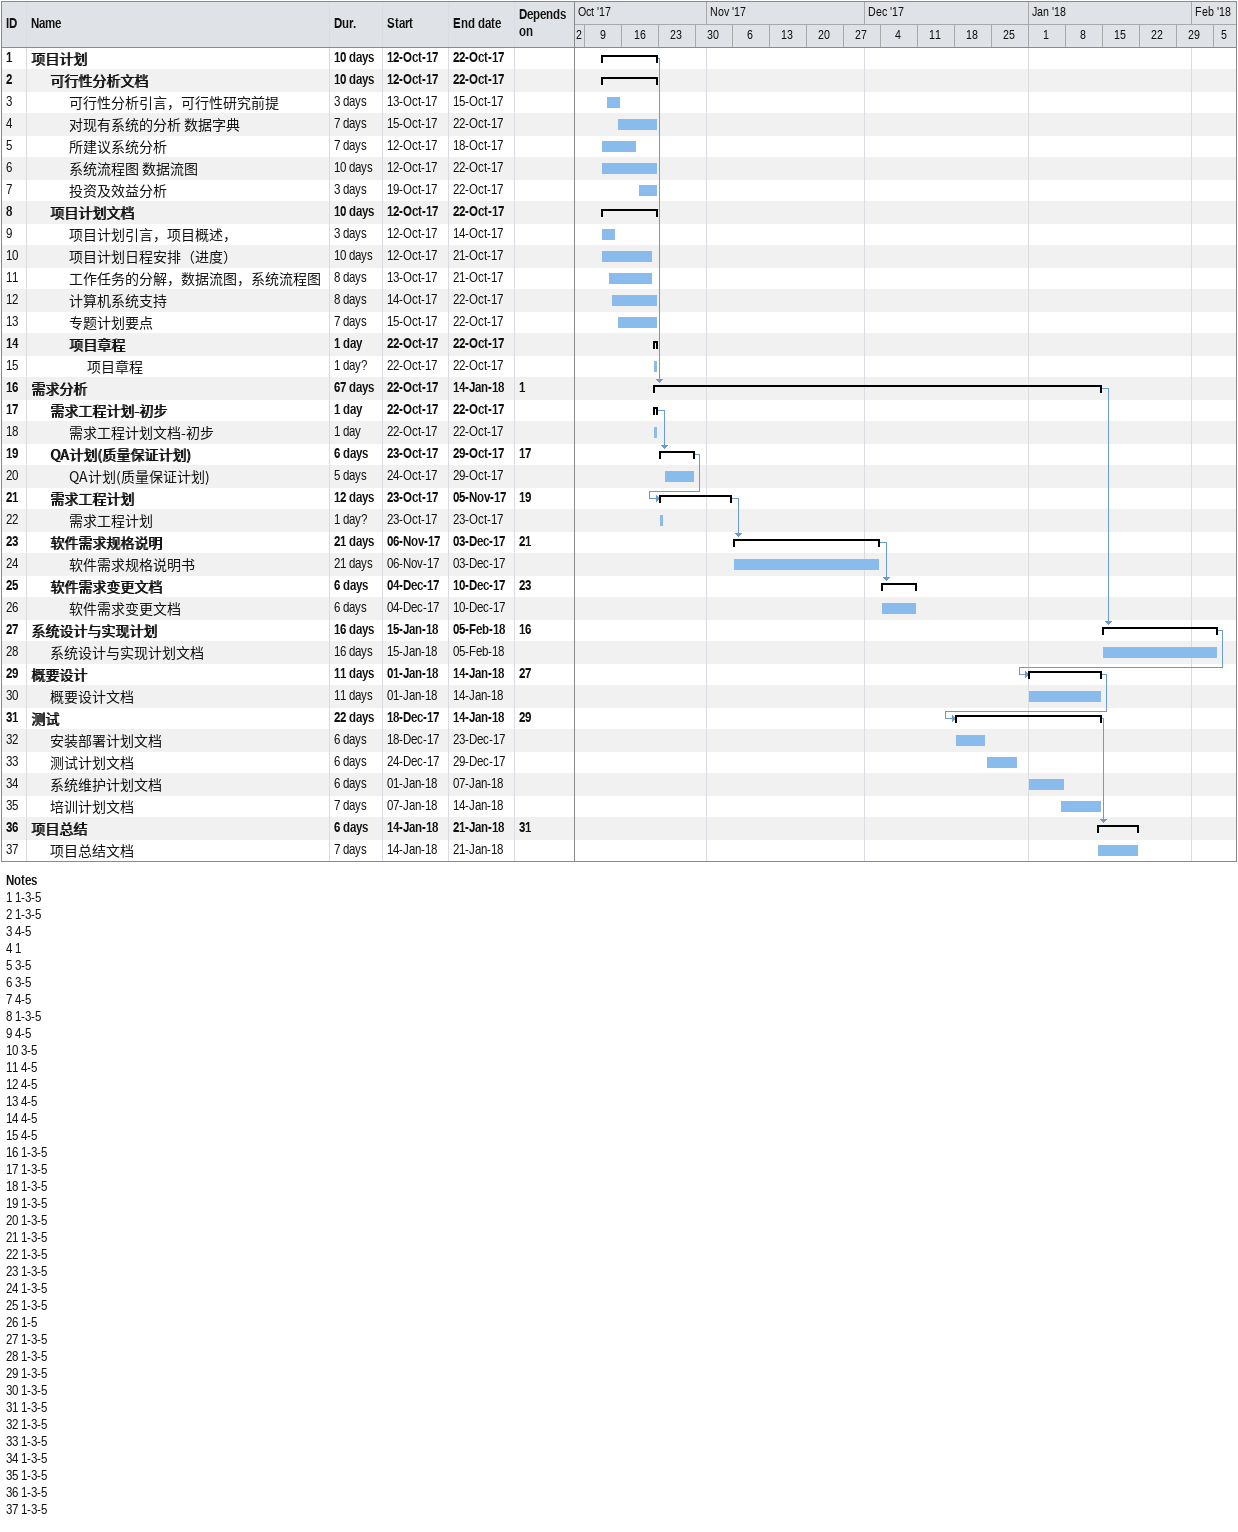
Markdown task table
| ID | Level | Task | Duration | Start | Finish | Predecessors |
|---|---|---|---|---|---|---|
| 1 | 1 | **项目计划** | 10d | 2017-10-12 | 2017-10-22 |  |
| 2 | 2 | **可行性分析文档** | 10d | 2017-10-12 | 2017-10-22 |  |
| 3 | 3 | 可行性分析引言，可行性研究前提 | 3d | 2017-10-13 | 2017-10-15 |  |
| 4 | 3 | 对现有系统的分析 数据字典 | 7d | 2017-10-15 | 2017-10-22 |  |
| 5 | 3 | 所建议系统分析 | 7d | 2017-10-12 | 2017-10-18 |  |
| 6 | 3 | 系统流程图 数据流图 | 10d | 2017-10-12 | 2017-10-22 |  |
| 7 | 3 | 投资及效益分析 | 3d | 2017-10-19 | 2017-10-22 |  |
| 8 | 2 | **项目计划文档** | 10d | 2017-10-12 | 2017-10-22 |  |
| 9 | 3 | 项目计划引言，项目概述， | 3d | 2017-10-12 | 2017-10-14 |  |
| 10 | 3 | 项目计划日程安排（进度） | 10d | 2017-10-12 | 2017-10-21 |  |
| 11 | 3 | 工作任务的分解，数据流图，系统流程图 | 8d | 2017-10-13 | 2017-10-21 |  |
| 12 | 3 | 计算机系统支持 | 8d | 2017-10-14 | 2017-10-22 |  |
| 13 | 3 | 专题计划要点 | 7d | 2017-10-15 | 2017-10-22 |  |
| 14 | 3 | **项目章程** | 1d | 2017-10-22 | 2017-10-22 |  |
| 15 | 4 | 项目章程 | 1d? | 2017-10-22 | 2017-10-22 |  |
| 16 | 1 | **需求分析** | 67d | 2017-10-22 | 2018-01-14 | 1 |
| 17 | 2 | **需求工程计划-初步** | 1d | 2017-10-22 | 2017-10-22 |  |
| 18 | 3 | 需求工程计划文档-初步 | 1d | 2017-10-22 | 2017-10-22 |  |
| 19 | 2 | **QA计划(质量保证计划)** | 6d | 2017-10-23 | 2017-10-29 | 17 |
| 20 | 3 | QA计划(质量保证计划) | 5d | 2017-10-24 | 2017-10-29 |  |
| 21 | 2 | **需求工程计划** | 12d | 2017-10-23 | 2017-11-05 | 19 |
| 22 | 3 | 需求工程计划 | 1d? | 2017-10-23 | 2017-10-23 |  |
| 23 | 2 | **软件需求规格说明** | 21d | 2017-11-06 | 2017-12-03 | 21 |
| 24 | 3 | 软件需求规格说明书 | 21d | 2017-11-06 | 2017-12-03 |  |
| 25 | 2 | **软件需求变更文档** | 6d | 2017-12-04 | 2017-12-10 | 23 |
| 26 | 3 | 软件需求变更文档 | 6d | 2017-12-04 | 2017-12-10 |  |
| 27 | 1 | **系统设计与实现计划** | 16d | 2018-01-15 | 2018-02-05 | 16 |
| 28 | 2 | 系统设计与实现计划文档 | 16d | 2018-01-15 | 2018-02-05 |  |
| 29 | 1 | **概要设计** | 11d | 2018-01-01 | 2018-01-14 | 27 |
| 30 | 2 | 概要设计文档 | 11d | 2018-01-01 | 2018-01-14 |  |
| 31 | 1 | **测试** | 22d | 2017-12-18 | 2018-01-14 | 29 |
| 32 | 2 | 安装部署计划文档 | 6d | 2017-12-18 | 2017-12-23 |  |
| 33 | 2 | 测试计划文档 | 6d | 2017-12-24 | 2017-12-29 |  |
| 34 | 2 | 系统维护计划文档 | 6d | 2018-01-01 | 2018-01-07 |  |
| 35 | 2 | 培训计划文档 | 7d | 2018-01-07 | 2018-01-14 |  |
| 36 | 1 | **项目总结** | 6d | 2018-01-14 | 2018-01-21 | 31 |
| 37 | 2 | 项目总结文档 | 7d | 2018-01-14 | 2018-01-21 |  |

Notes
- 1: 1-3-5
- 2: 1-3-5
- 3: 4-5
- 4: 1
- 5: 3-5
- 6: 3-5
- 7: 4-5
- 8: 1-3-5
- 9: 4-5
- 10: 3-5
- 11: 4-5
- 12: 4-5
- 13: 4-5
- 14: 4-5
- 15: 4-5
- 16: 1-3-5
- 17: 1-3-5
- 18: 1-3-5
- 19: 1-3-5
- 20: 1-3-5
- 21: 1-3-5
- 22: 1-3-5
- 23: 1-3-5
- 24: 1-3-5
- 25: 1-3-5
- 26: 1-5
- 27: 1-3-5
- 28: 1-3-5
- 29: 1-3-5
- 30: 1-3-5
- 31: 1-3-5
- 32: 1-3-5
- 33: 1-3-5
- 34: 1-3-5
- 35: 1-3-5
- 36: 1-3-5
- 37: 1-3-5
